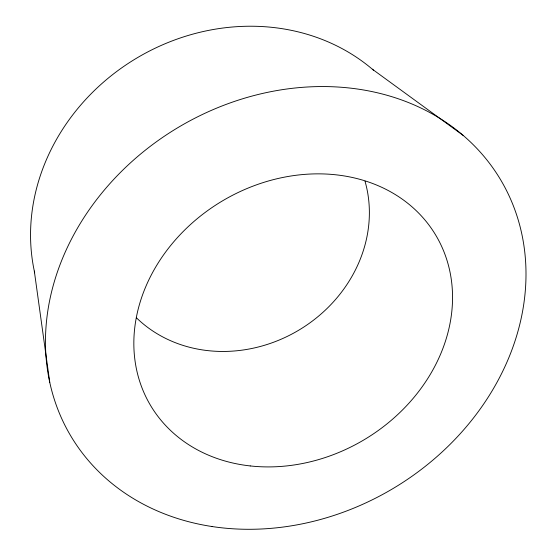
<?xml version="1.0" encoding="UTF-8"?>
<svg xmlns="http://www.w3.org/2000/svg" width="557" height="557" viewBox="0 0 557 557"><rect width="100%" height="100%" fill="white"/><g stroke="black" fill="none" stroke-linecap="round" stroke-linejoin="round"><path stroke-width="0.84" d="M372.341 69.207L463.152 135.386M34.318 271.099L49.754 382.332M365.016 181.227A136.827 122.053 -30.9 0 1 298.851 330.134A136.827 122.053 -30.9 0 1 136.416 317.782M34.687 272.812A205.839 184.151 -30.9 0 1 136.514 58.22A205.839 184.151 -30.9 0 1 373.67 70.342M212.043 526.532A250.197 210.086 -30.9 0 0 520.621 228.795A250.197 210.086 -30.9 0 0 124.524 168.423A250.197 210.086 -30.9 0 0 212.043 526.532M250.246 465.937A166.083 138.86 -30.9 0 0 447.563 262.229A166.083 138.86 -30.9 0 0 181.77 232.972A166.083 138.86 -30.9 0 0 250.246 465.937"/></g></svg>
